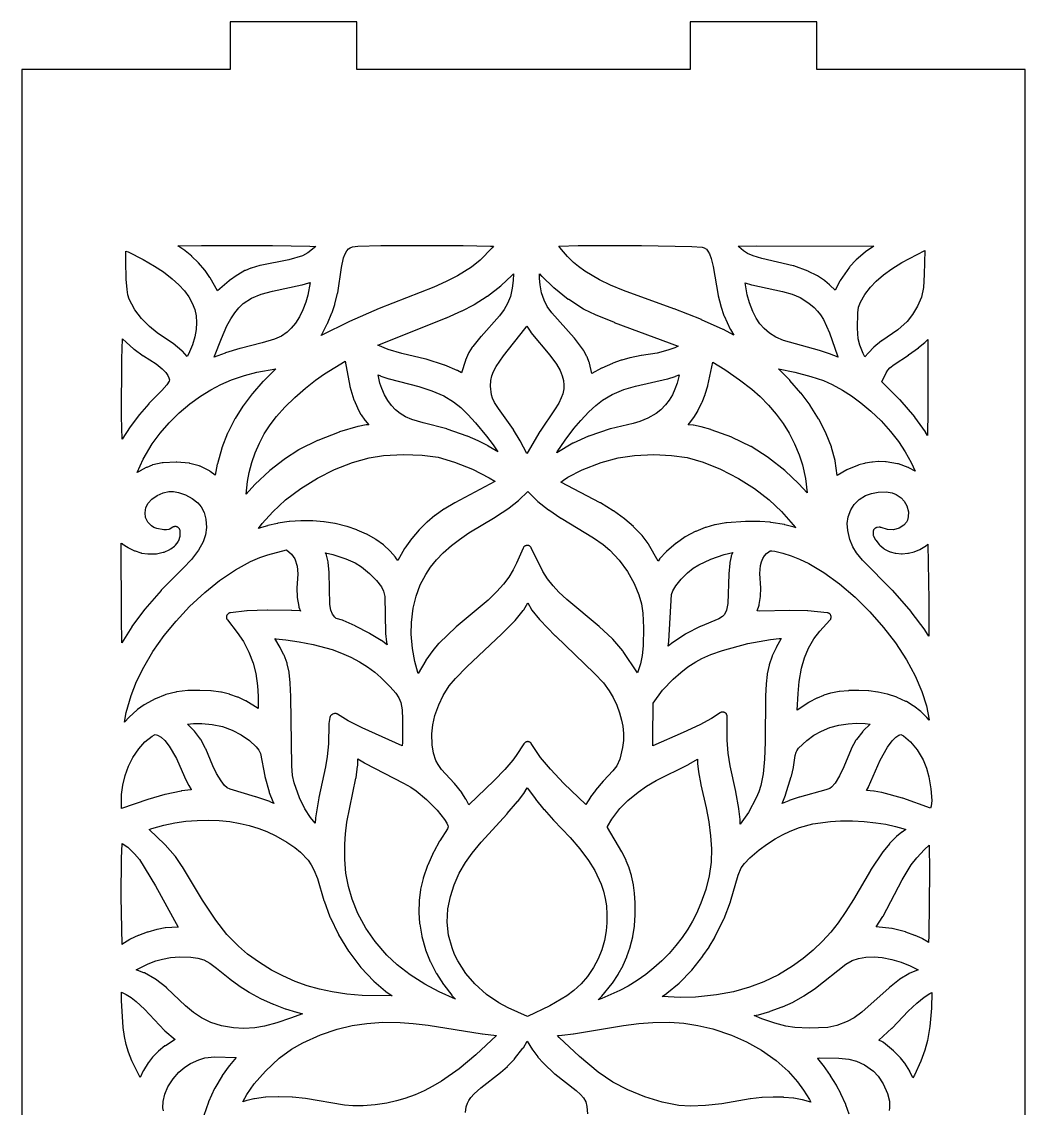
# Model space of a CAD drawing. Header units: millimetres. Extents: x 10 to 410, y 18 to 283.
# Drawn here: x 148 to 211.3, y 214.5 to 283 of the extents above; entities that cross this region are included whole.
import ezdxf

# ---------------------------------------------------------------- set-up
doc = ezdxf.new("R2010")
doc.units = ezdxf.units.MM
doc.layers.add('CUT', color=1, linetype='Continuous')

msp = doc.modelspace()

# ---------------------------------------------------------------- linework, layer by layer
at = {"layer": 'CUT'}
for points in [[(169.134, 283), (161.134, 283), (161.134, 280), (148, 280), (148, 160), (161.134, 160), (161.134, 157), (169.134, 157), (169.134, 160), (190.134, 160), (190.134, 157), (198.134, 157), (198.134, 160), (211.268, 160), (211.268, 280), (198.134, 280), (198.134, 283), (190.134, 283), (190.134, 280), (169.134, 280)], [(158.916, 263.15), (158.758, 262.642), (158.521, 262.057), (158.436, 261.892), (158.126, 262.231), (158.1, 262.256), (157.539, 262.727), (157.516, 262.745), (156.542, 263.404), (156.057, 263.786), (155.544, 264.297), (155.132, 264.847), (154.936, 265.19), (154.783, 265.524), (154.699, 265.795), (154.641, 266.126), (154.59, 266.776), (154.556, 267.918), (154.569, 268.548), (154.709, 268.493), (155.648, 268.018), (156.372, 267.601), (156.939, 267.229), (157.492, 266.805), (157.909, 266.426), (158.256, 266.044), (158.536, 265.657), (158.751, 265.266), (158.904, 264.869), (158.995, 264.462), (159.028, 264.042), (159.002, 263.606)], [(163.81, 268.901), (166.165, 268.862), (166.543, 268.844), (166.446, 268.743), (166.043, 268.439), (165.706, 268.256), (164.846, 268.004), (163.026, 267.636), (163.003, 267.63), (162.471, 267.475), (162.445, 267.466), (162.106, 267.331), (162.071, 267.313), (161.614, 267.051), (161.592, 267.037), (161.108, 266.697), (161.084, 266.678), (160.351, 266.032), (159.884, 266.864), (159.867, 266.891), (159.557, 267.321), (159.542, 267.34), (159.137, 267.81), (159.121, 267.827), (158.733, 268.209), (158.716, 268.224), (158.306, 268.567), (158.281, 268.586), (157.838, 268.88), (159.335, 268.901)], [(170.649, 268.9), (175.824, 268.895), (177.556, 268.863), (177.742, 268.85), (177.657, 268.743), (176.895, 267.971), (176.355, 267.535), (175.481, 266.993), (174.765, 266.626), (173.985, 266.277), (170.545, 264.925), (170.536, 264.921), (168.667, 264.112), (168.656, 264.106), (166.878, 263.236), (166.93, 263.32), (166.94, 263.339), (167.26, 263.965), (167.267, 263.981), (167.558, 264.651), (167.566, 264.671), (167.741, 265.178), (167.748, 265.202), (167.918, 265.894), (167.923, 265.92), (168.159, 267.52), (168.295, 268.124), (168.391, 268.38), (168.493, 268.562), (168.601, 268.683), (168.701, 268.755), (168.863, 268.813), (169.185, 268.856)], [(192.67, 263.627), (192.685, 263.599), (192.895, 263.254), (192.245, 263.594), (192.231, 263.601), (190.866, 264.219), (190.853, 264.224), (189.126, 264.909), (189.118, 264.912), (185.937, 266.062), (185.113, 266.406), (184.422, 266.74), (183.507, 267.286), (183.104, 267.575), (182.795, 267.835), (182.415, 268.206), (182.022, 268.649), (181.871, 268.859), (181.882, 268.86), (183.084, 268.895), (187.079, 268.903), (190.246, 268.838), (190.904, 268.795), (191.033, 268.754), (191.163, 268.658), (191.26, 268.541), (191.355, 268.371), (191.468, 268.069), (191.589, 267.567), (191.901, 265.757), (191.906, 265.735), (192.071, 265.09), (192.077, 265.07), (192.273, 264.487), (192.285, 264.459)], [(194.349, 268.883), (201.717, 268.85), (201.193, 268.491), (201.168, 268.472), (200.61, 267.989), (200.589, 267.969), (200.216, 267.572), (200.191, 267.54), (199.593, 266.684), (199.575, 266.655), (199.273, 266.085), (198.951, 266.404), (198.933, 266.42), (198.637, 266.666), (198.612, 266.685), (198.159, 266.983), (198.131, 266.999), (197.61, 267.263), (197.579, 267.276), (196.667, 267.608), (196.635, 267.617), (194.651, 268.087), (194.108, 268.254), (193.757, 268.397), (193.496, 268.565), (193.209, 268.82), (193.177, 268.863)], [(201.161, 261.871), (201.042, 262.097), (200.833, 262.626), (200.74, 263.024), (200.692, 263.695), (200.704, 264.663), (200.75, 265.012), (200.871, 265.336), (201.152, 265.806), (201.503, 266.268), (201.876, 266.659), (202.321, 267.041), (202.854, 267.424), (203.487, 267.818), (204.941, 268.592), (204.903, 267.08), (204.847, 266.258), (204.72, 265.638), (204.481, 265.079), (204.164, 264.539), (203.813, 264.111), (203.231, 263.592), (202.221, 262.9), (202.201, 262.885), (201.715, 262.483), (201.694, 262.464), (201.397, 262.164), (201.377, 262.141)], [(178.921, 267.029), (178.997, 267.118), (178.977, 266.695), (178.927, 266.217), (178.805, 265.679), (178.63, 265.244), (178.413, 264.867), (178.125, 264.471), (176.956, 263.173), (176.948, 263.162), (176.43, 262.529), (176.408, 262.498), (176.194, 262.147), (176.177, 262.115), (175.983, 261.676), (175.972, 261.646), (175.732, 260.87), (175.72, 260.877), (175.48, 261.013), (175.452, 261.026), (174.683, 261.354), (174.66, 261.363), (173.505, 261.735), (173.483, 261.741), (171.966, 262.097), (171.111, 262.345), (170.445, 262.607), (170.821, 262.769), (174.763, 264.336), (174.774, 264.341), (175.746, 264.778), (175.759, 264.785), (176.499, 265.166), (176.52, 265.179), (177.34, 265.698), (177.362, 265.713), (178.206, 266.366), (178.226, 266.382), (178.899, 267.006)], [(183.645, 261.872), (183.63, 261.905), (183.436, 262.259), (183.415, 262.292), (182.844, 263.057), (182.829, 263.075), (181.413, 264.664), (181.135, 265.063), (180.928, 265.453), (180.767, 265.911), (180.675, 266.411), (180.648, 266.827), (180.648, 267.115), (180.777, 266.959), (180.801, 266.934), (181.516, 266.261), (181.536, 266.244), (182.46, 265.524), (182.482, 265.509), (183.418, 264.91), (183.446, 264.894), (184.143, 264.557), (184.157, 264.55), (185.341, 264.056), (185.351, 264.052), (189.388, 262.547), (189.173, 262.446), (188.742, 262.295), (188.059, 262.119), (187.063, 261.959), (187.051, 261.957), (186.359, 261.813), (186.344, 261.81), (185.823, 261.672), (185.8, 261.665), (185.27, 261.476), (185.252, 261.469), (184.565, 261.168), (184.544, 261.158), (183.94, 260.831), (183.792, 261.49), (183.786, 261.511), (183.779, 261.531)], [(165.914, 265.317), (165.731, 264.833), (165.514, 264.397), (165.267, 264.012), (164.989, 263.679), (164.734, 263.44), (164.378, 263.192), (163.928, 263.001), (163.161, 262.756), (161.771, 262.399), (161.761, 262.397), (160.848, 262.125), (160.831, 262.119), (160.135, 261.864), (160.152, 261.921), (160.585, 263.045), (160.939, 263.829), (161.182, 264.28), (161.431, 264.66), (161.692, 264.976), (161.968, 265.237), (162.479, 265.572), (163.103, 265.832), (163.807, 266.023), (165.654, 266.415), (165.673, 266.42), (166.097, 266.542), (166.118, 266.549), (166.181, 266.573), (166.041, 265.763)], [(193.618, 266.54), (194.009, 266.42), (194.033, 266.414), (195.961, 266.004), (196.567, 265.84), (197.086, 265.619), (197.617, 265.268), (197.954, 264.988), (198.172, 264.767), (198.365, 264.52), (198.544, 264.227), (198.925, 263.384), (199.439, 261.942), (199.465, 261.855), (198.929, 262.067), (198.917, 262.071), (198.302, 262.281), (198.286, 262.286), (196.025, 262.907), (195.537, 263.118), (195.139, 263.373), (194.815, 263.658), (194.54, 263.963), (194.304, 264.316), (194.09, 264.733), (193.881, 265.276), (193.738, 265.786)], [(179.735, 263.659), (179.835, 263.805), (180.088, 263.44), (180.103, 263.42), (181.296, 261.993), (181.716, 261.414), (181.946, 261.01), (182.08, 260.691), (182.159, 260.389), (182.187, 260.096), (182.173, 259.858), (182.109, 259.555), (182.017, 259.296), (181.855, 258.961), (181.593, 258.534), (180.675, 257.2), (180.664, 257.183), (179.866, 255.819), (179.851, 255.796), (179.434, 256.578), (179.426, 256.593), (179.007, 257.277), (178.997, 257.293), (178.052, 258.628), (177.809, 259.013), (177.685, 259.267), (177.615, 259.487), (177.563, 260.027), (177.581, 260.396), (177.635, 260.678), (177.738, 260.962), (177.903, 261.276), (178.374, 261.947), (179.724, 263.644)], [(155.671, 261.942), (156.478, 261.435), (156.859, 261.132), (157.087, 260.891), (157.209, 260.714), (157.281, 260.553), (157.306, 260.428), (157.292, 260.353), (157.147, 260.127), (156.824, 259.755), (156.024, 258.937), (156.012, 258.924), (155.423, 258.237), (155.412, 258.224), (154.852, 257.481), (154.843, 257.468), (154.325, 256.696), (154.3, 258.126), (154.315, 261.755), (154.344, 263.018), (155.075, 262.373), (155.097, 262.356), (155.656, 261.952)], [(203.376, 259.162), (203.363, 259.176), (202.235, 260.316), (202.491, 260.864), (202.601, 261.033), (202.739, 261.187), (202.999, 261.399), (203.902, 261.988), (203.915, 261.998), (204.529, 262.452), (204.543, 262.463), (204.933, 262.793), (204.949, 262.808), (205.123, 262.979), (205.122, 258.506), (205.103, 256.931), (204.985, 257.138), (204.969, 257.163), (204.313, 258.075), (204.298, 258.095)], [(166.659, 256.615), (166.637, 256.605), (165.491, 256.035), (165.463, 256.019), (164.568, 255.435), (164.548, 255.421), (163.645, 254.713), (163.628, 254.697), (162.712, 253.847), (162.693, 253.827), (162.157, 253.223), (162.242, 254.016), (162.346, 254.602), (162.507, 255.212), (162.721, 255.824), (162.985, 256.43), (163.295, 257.019), (163.664, 257.605), (164.058, 258.115), (164.596, 258.714), (165.215, 259.323), (165.887, 259.916), (166.517, 260.417), (167.081, 260.82), (168.381, 261.618), (168.683, 260.037), (168.69, 260.009), (168.941, 259.179), (168.952, 259.148), (169.166, 258.659), (169.178, 258.636), (169.387, 258.256), (169.402, 258.232), (169.632, 257.899), (169.65, 257.875), (169.882, 257.606), (169.753, 257.597), (169.72, 257.593), (169.214, 257.498), (169.187, 257.491), (168.027, 257.15), (168.004, 257.142)], [(160.613, 256.121), (160.333, 255.143), (160.328, 255.121), (160.189, 254.433), (159.878, 254.663), (159.859, 254.676), (159.838, 254.688), (159.246, 254.988), (159.219, 255), (159.191, 255.009), (158.606, 255.165), (158.583, 255.171), (158.558, 255.174), (157.781, 255.242), (157.745, 255.242), (156.912, 255.207), (156.887, 255.205), (156.863, 255.201), (156.273, 255.071), (156.25, 255.065), (156.229, 255.057), (155.877, 254.916), (155.851, 254.904), (155.467, 254.702), (155.441, 254.686), (155.286, 254.582), (155.656, 255.424), (156.22, 256.39), (156.722, 257.077), (157.29, 257.732), (157.918, 258.348), (158.602, 258.921), (159.274, 259.404), (159.919, 259.803), (160.559, 260.144), (161.222, 260.426), (162.039, 260.699), (162.83, 260.905), (164.01, 261.122), (163.213, 260.33), (163.2, 260.317), (162.542, 259.574), (162.528, 259.557), (161.955, 258.798), (161.941, 258.778), (161.449, 257.995), (161.436, 257.972), (160.992, 257.094), (160.981, 257.069), (160.621, 256.146)], [(197.02, 255.708), (197.226, 255.067), (197.413, 254.214), (197.507, 253.313), (196.999, 253.887), (196.98, 253.906), (196.128, 254.699), (196.11, 254.715), (195.072, 255.526), (195.05, 255.542), (193.986, 256.222), (193.958, 256.238), (192.794, 256.802), (192.769, 256.813), (191.471, 257.29), (191.449, 257.297), (190.844, 257.464), (190.826, 257.468), (190.349, 257.566), (190.324, 257.57), (190.013, 257.605), (190.102, 257.706), (190.115, 257.722), (190.351, 258.036), (190.365, 258.057), (190.616, 258.464), (190.629, 258.488), (190.882, 259.003), (190.891, 259.025), (191.082, 259.515), (191.088, 259.534), (191.247, 260.055), (191.253, 260.077), (191.575, 261.55), (192.324, 261.091), (193.259, 260.44), (194.034, 259.837), (194.55, 259.372), (195.083, 258.827), (195.565, 258.262), (195.995, 257.679), (196.374, 257.079), (196.729, 256.402)], [(201.998, 255.276), (201.63, 255.25), (201.604, 255.247), (201.166, 255.175), (201.139, 255.169), (200.78, 255.073), (200.744, 255.061), (200.054, 254.773), (200.018, 254.755), (199.419, 254.396), (199.283, 255.322), (199.276, 255.353), (199.057, 256.171), (199.047, 256.2), (198.724, 257.031), (198.713, 257.057), (198.253, 257.957), (198.241, 257.979), (197.716, 258.81), (197.704, 258.827), (197.139, 259.584), (197.126, 259.599), (196.433, 260.399), (196.421, 260.412), (195.711, 261.131), (196.746, 260.906), (197.753, 260.638), (198.546, 260.38), (199.102, 260.13), (199.744, 259.779), (200.306, 259.423), (200.909, 258.988), (201.54, 258.464), (202.185, 257.845), (202.777, 257.186), (203.267, 256.553), (203.701, 255.897), (204.073, 255.226), (204.325, 254.666), (203.927, 254.891), (203.905, 254.902), (203.882, 254.911), (203.268, 255.128), (203.245, 255.135), (203.222, 255.14), (202.504, 255.261), (202.465, 255.265), (202.024, 255.276)], [(172.196, 258.095), (171.849, 258.305), (171.573, 258.537), (171.316, 258.815), (171.083, 259.135), (170.877, 259.493), (170.701, 259.886), (170.583, 260.229), (170.475, 260.74), (170.614, 260.676), (170.638, 260.666), (171.14, 260.492), (171.162, 260.485), (173.035, 260.007), (173.858, 259.746), (174.612, 259.415), (175.216, 259.046), (175.677, 258.682), (176.135, 258.244), (176.61, 257.719), (177.295, 256.892), (177.714, 256.34), (178.01, 255.892), (177.924, 255.952), (177.907, 255.963), (177.416, 256.255), (177.4, 256.264), (176.782, 256.58), (176.767, 256.587), (176.098, 256.881), (176.079, 256.889), (174.825, 257.333), (174.802, 257.34), (173.299, 257.728), (172.592, 257.94)], [(189.222, 260.655), (189.44, 260.742), (189.423, 260.647), (189.319, 260.223), (189.184, 259.834), (189.017, 259.476), (188.818, 259.148), (188.59, 258.852), (188.282, 258.54), (187.989, 258.308), (187.478, 258.008), (186.964, 257.799), (186.539, 257.677), (185.128, 257.351), (185.102, 257.344), (183.763, 256.892), (183.737, 256.881), (182.775, 256.445), (182.75, 256.432), (181.727, 255.835), (181.758, 255.887), (182.262, 256.629), (182.811, 257.359), (183.24, 257.865), (183.758, 258.412), (184.19, 258.812), (184.611, 259.14), (185.216, 259.505), (185.962, 259.817), (186.699, 260.03), (188.714, 260.498), (188.734, 260.503), (189.202, 260.648)], [(176.428, 254.792), (177.476, 254.261), (177.817, 254.039), (177.83, 254.028), (175.308, 252.688), (175.295, 252.681), (174.634, 252.283), (174.618, 252.272), (174.066, 251.887), (174.048, 251.873), (173.561, 251.472), (173.544, 251.457), (173.071, 251.001), (173.052, 250.981), (172.585, 250.431), (172.572, 250.413), (172.148, 249.825), (172.132, 249.799), (171.706, 249.047), (171.573, 249.238), (171.555, 249.262), (171.23, 249.639), (171.207, 249.663), (170.829, 250.008), (170.804, 250.028), (170.322, 250.376), (170.297, 250.392), (169.762, 250.696), (169.737, 250.709), (169.156, 250.967), (169.133, 250.977), (168.513, 251.189), (168.489, 251.196), (167.763, 251.374), (167.74, 251.379), (167.061, 251.487), (167.04, 251.49), (166.343, 251.547), (166.322, 251.548), (165.615, 251.552), (165.594, 251.551), (164.884, 251.5), (164.862, 251.498), (164.156, 251.391), (164.135, 251.387), (163.517, 251.244), (163.498, 251.239), (162.968, 251.076), (162.953, 251.071), (162.921, 251.059), (163.159, 251.375), (163.827, 252.116), (164.64, 252.861), (165.601, 253.589), (166.637, 254.234), (167.727, 254.782), (168.85, 255.221), (169.911, 255.52), (170.806, 255.662), (172.059, 255.723), (173.25, 255.684), (174.246, 255.554), (175.284, 255.251)], [(187.513, 250.078), (187.491, 250.111), (187.108, 250.611), (187.088, 250.635), (186.579, 251.166), (186.559, 251.185), (186.013, 251.653), (185.995, 251.667), (185.298, 252.171), (185.281, 252.183), (184.478, 252.678), (184.461, 252.688), (181.982, 253.982), (182.146, 254.117), (182.422, 254.298), (183.342, 254.763), (184.526, 255.219), (185.598, 255.513), (186.636, 255.666), (187.845, 255.722), (188.96, 255.673), (189.962, 255.527), (190.953, 255.25), (192.064, 254.802), (193.182, 254.221), (194.19, 253.579), (195.121, 252.864), (195.904, 252.132), (196.791, 251.126), (196.804, 251.108), (196.707, 251.142), (196.688, 251.148), (196.114, 251.304), (196.085, 251.31), (195.22, 251.449), (195.193, 251.452), (194.538, 251.494), (194.524, 251.494), (193.66, 251.505), (193.639, 251.505), (192.423, 251.428), (192.391, 251.424), (191.712, 251.302), (191.684, 251.296), (191.124, 251.135), (191.096, 251.125), (190.49, 250.88), (190.464, 250.867), (189.864, 250.549), (189.836, 250.531), (189.28, 250.145), (189.258, 250.128), (188.651, 249.609), (188.629, 249.588), (188.227, 249.162), (188.213, 249.146), (188.2, 249.13), (188.117, 249.009)], [(155.833, 252.388), (155.974, 252.664), (156.201, 252.916), (156.541, 253.142), (156.921, 253.312), (157.272, 253.391), (157.56, 253.392), (157.878, 253.334), (158.322, 253.18), (158.754, 252.957), (159.094, 252.687), (159.313, 252.424), (159.5, 252.064), (159.609, 251.647), (159.639, 251.126), (159.585, 250.66), (159.443, 250.215), (159.153, 249.693), (158.693, 249.101), (158.183, 248.554), (156.8, 247.167), (156.788, 247.154), (155.755, 245.981), (155.741, 245.963), (154.947, 244.894), (154.933, 244.874), (154.317, 243.867), (154.281, 245.464), (154.278, 250.148), (154.323, 250.114), (154.342, 250.1), (154.711, 249.865), (154.735, 249.851), (155.103, 249.664), (155.123, 249.654), (155.144, 249.647), (155.515, 249.528), (155.537, 249.522), (155.559, 249.517), (155.948, 249.459), (155.972, 249.457), (155.996, 249.456), (156.451, 249.466), (156.477, 249.468), (156.503, 249.472), (156.922, 249.562), (156.95, 249.57), (156.978, 249.581), (157.338, 249.742), (157.367, 249.757), (157.394, 249.775), (157.633, 249.958), (157.653, 249.974), (157.67, 249.992), (157.686, 250.011), (157.855, 250.232), (157.872, 250.258), (157.887, 250.285), (157.898, 250.313), (157.984, 250.569), (157.991, 250.595), (157.996, 250.622), (157.998, 250.649), (157.998, 250.676), (157.982, 250.919), (157.979, 250.947), (157.973, 250.974), (157.965, 251), (157.954, 251.026), (157.94, 251.05), (157.924, 251.072), (157.906, 251.094), (157.886, 251.113), (157.864, 251.13), (157.841, 251.145), (157.816, 251.157), (157.79, 251.167), (157.764, 251.174), (157.736, 251.179), (157.709, 251.181), (157.659, 251.182), (157.633, 251.181), (157.607, 251.178), (157.582, 251.173), (157.558, 251.166), (157.534, 251.156), (157.511, 251.144), (157.489, 251.13), (157.34, 251.022), (157.284, 251), (157.131, 250.971), (156.952, 250.969), (156.519, 251.053), (156.338, 251.128), (156.186, 251.222), (155.95, 251.463), (155.88, 251.578), (155.81, 251.755), (155.772, 252.043)], [(185.244, 244.102), (184.409, 244.878), (184.398, 244.888), (182.368, 246.579), (181.864, 247.056), (181.499, 247.453), (181.155, 247.897), (180.86, 248.36), (180.124, 249.843), (180.11, 249.867), (180.094, 249.89), (180.077, 249.911), (180.056, 249.93), (180.035, 249.947), (180.011, 249.962), (179.987, 249.975), (179.961, 249.984), (179.934, 249.992), (179.907, 249.997), (179.88, 249.999), (179.852, 249.998), (179.825, 249.994), (179.798, 249.988), (179.771, 249.98), (179.746, 249.968), (179.722, 249.954), (179.7, 249.939), (179.679, 249.92), (179.66, 249.9), (179.643, 249.878), (179.628, 249.855), (179.616, 249.83), (179.203, 248.877), (178.99, 248.452), (178.71, 247.998), (178.373, 247.55), (177.962, 247.092), (177.401, 246.551), (175.397, 244.867), (175.386, 244.857), (174.307, 243.846), (174.281, 243.819), (173.926, 243.383), (173.914, 243.368), (173.482, 242.758), (173.47, 242.739), (172.987, 241.927), (172.966, 241.986), (172.775, 242.686), (172.637, 243.498), (172.559, 244.403), (172.568, 245.141), (172.685, 246.033), (172.868, 246.799), (173.127, 247.507), (173.467, 248.168), (173.778, 248.635), (174.143, 249.087), (174.564, 249.525), (175.104, 250.001), (175.589, 250.375), (176.196, 250.791), (177.857, 251.781), (177.868, 251.788), (178.719, 252.351), (178.738, 252.365), (179.315, 252.822), (179.338, 252.842), (179.898, 253.396), (180.526, 252.783), (180.548, 252.764), (181.204, 252.246), (181.222, 252.233), (181.994, 251.719), (182.005, 251.712), (184.045, 250.481), (184.661, 250.056), (185.079, 249.702), (185.663, 249.076), (186.183, 248.361), (186.614, 247.592), (186.911, 246.872), (187.077, 246.31), (187.162, 245.73), (187.194, 244.807), (187.179, 243.674), (187.125, 243.049), (187.02, 242.526), (186.829, 241.97), (185.923, 243.317), (185.902, 243.344), (185.265, 244.08)], [(202.883, 253.311), (203.134, 253.215), (203.435, 253.002), (203.635, 252.783), (203.806, 252.483), (203.903, 252.109), (203.893, 251.791), (203.838, 251.594), (203.777, 251.466), (203.612, 251.268), (203.317, 251.086), (202.958, 250.988), (202.591, 250.99), (202.174, 251.127), (202.145, 251.135), (202.115, 251.139), (202.085, 251.141), (202.056, 251.139), (201.926, 251.125), (201.898, 251.12), (201.871, 251.113), (201.845, 251.103), (201.82, 251.091), (201.797, 251.076), (201.775, 251.059), (201.755, 251.04), (201.736, 251.018), (201.72, 250.996), (201.707, 250.971), (201.695, 250.946), (201.687, 250.919), (201.681, 250.892), (201.678, 250.864), (201.669, 250.736), (201.669, 250.706), (201.672, 250.677), (201.678, 250.647), (201.687, 250.619), (201.699, 250.591), (201.808, 250.375), (201.823, 250.35), (201.84, 250.326), (202.063, 250.047), (202.081, 250.027), (202.101, 250.008), (202.346, 249.801), (202.372, 249.781), (202.4, 249.765), (202.688, 249.618), (202.714, 249.606), (202.742, 249.597), (203.063, 249.509), (203.088, 249.503), (203.114, 249.5), (203.457, 249.471), (203.48, 249.47), (203.504, 249.471), (203.859, 249.501), (203.881, 249.504), (203.903, 249.509), (204.26, 249.597), (204.297, 249.61), (204.576, 249.723), (204.612, 249.74), (204.945, 249.933), (204.974, 249.953), (205.133, 250.075), (205.197, 246.555), (205.186, 244.279), (204.962, 244.643), (204.948, 244.664), (204.083, 245.817), (204.069, 245.834), (202.915, 247.147), (202.904, 247.159), (201.001, 249.077), (200.638, 249.523), (200.402, 249.913), (200.217, 250.375), (200.074, 250.936), (200.043, 251.388), (200.097, 251.803), (200.261, 252.239), (200.489, 252.577), (200.801, 252.881), (201.187, 253.134), (201.565, 253.278), (201.99, 253.361), (202.497, 253.373)], [(161.609, 240.441), (161.124, 240.61), (161.097, 240.618), (160.589, 240.74), (160.561, 240.745), (159.938, 240.829), (159.913, 240.832), (159.228, 240.862), (159.209, 240.863), (158.49, 240.845), (158.465, 240.843), (157.76, 240.762), (157.725, 240.756), (157.089, 240.597), (157.052, 240.585), (156.435, 240.337), (156.406, 240.323), (155.758, 239.97), (155.729, 239.952), (155.302, 239.647), (155.278, 239.628), (154.776, 239.177), (154.757, 239.158), (154.497, 238.874), (154.483, 238.858), (154.475, 238.847), (154.589, 239.474), (154.902, 240.542), (155.241, 241.416), (155.694, 242.331), (156.275, 243.302), (156.988, 244.313), (157.729, 245.222), (158.582, 246.137), (159.542, 247.029), (160.475, 247.777), (161.483, 248.458), (162.427, 248.977), (163.004, 249.232), (163.509, 249.413), (164.699, 249.713), (164.998, 249.453), (165.12, 249.306), (165.215, 249.142), (165.358, 248.691), (165.401, 248.204), (165.347, 247.309), (165.346, 247.282), (165.364, 246.758), (165.369, 246.72), (165.467, 246.157), (165.472, 246.133), (165.479, 246.111), (165.567, 245.863), (165.551, 245.865), (165.022, 245.901), (165.005, 245.902), (163.492, 245.918), (163.478, 245.918), (162.205, 245.87), (162.183, 245.869), (161.153, 245.75), (161.126, 245.745), (161.1, 245.738), (161.075, 245.729), (161.05, 245.717), (161.028, 245.703), (161.006, 245.686), (160.986, 245.668), (160.968, 245.648), (160.952, 245.626), (160.938, 245.603), (160.927, 245.578), (160.917, 245.553), (160.911, 245.527), (160.907, 245.5), (160.905, 245.473), (160.906, 245.446), (160.91, 245.419), (160.916, 245.393), (160.925, 245.367), (160.936, 245.343), (160.95, 245.319), (160.966, 245.297), (161.59, 244.511), (161.975, 243.934), (162.319, 243.275), (162.583, 242.584), (162.754, 241.925), (162.869, 241.154), (162.905, 240.487), (162.906, 239.714), (162.137, 240.194), (162.107, 240.21), (161.635, 240.43)], [(167.612, 249.418), (168.429, 249.158), (169.028, 248.906), (169.429, 248.642), (169.926, 248.229), (170.369, 247.783), (170.674, 247.388), (170.812, 247.109), (170.887, 246.786), (170.941, 244.462), (170.942, 244.441), (170.997, 243.9), (171.001, 243.872), (171.03, 243.734), (170.675, 243.998), (170.652, 244.014), (169.918, 244.455), (169.903, 244.463), (169.036, 244.915), (169.021, 244.922), (168.255, 245.267), (168.219, 245.28), (167.828, 245.394), (167.739, 245.471), (167.599, 245.663), (167.491, 245.923), (167.431, 246.282), (167.373, 248.291), (167.372, 248.305), (167.322, 248.929), (167.316, 248.969), (167.223, 249.372), (167.214, 249.403), (167.202, 249.432), (167.157, 249.525)], [(192.299, 245.645), (192.18, 245.52), (191.948, 245.373), (190.788, 244.895), (190.766, 244.885), (189.87, 244.423), (189.842, 244.407), (188.991, 243.838), (188.972, 243.825), (188.756, 243.653), (188.786, 243.945), (188.787, 243.957), (188.961, 246.907), (189.04, 247.132), (189.234, 247.445), (189.575, 247.866), (189.98, 248.271), (190.334, 248.555), (190.679, 248.765), (191.454, 249.123), (192.279, 249.416), (192.822, 249.543), (192.736, 249.341), (192.727, 249.317), (192.721, 249.293), (192.638, 248.925), (192.632, 248.888), (192.57, 248.201), (192.569, 248.185), (192.506, 246.332), (192.427, 245.912)], [(197.612, 248.852), (198.562, 248.289), (199.562, 247.567), (200.537, 246.737), (201.468, 245.817), (202.336, 244.829), (203.079, 243.855), (203.774, 242.792), (204.323, 241.784), (204.755, 240.787), (205.041, 239.879), (205.202, 239.006), (205.205, 238.975), (205.066, 239.15), (205.044, 239.175), (204.707, 239.512), (204.68, 239.536), (204.236, 239.876), (204.208, 239.895), (203.774, 240.152), (203.746, 240.167), (203.201, 240.412), (203.172, 240.423), (202.581, 240.615), (202.555, 240.622), (202.004, 240.744), (201.98, 240.748), (201.402, 240.825), (201.379, 240.827), (200.778, 240.857), (200.757, 240.857), (200.139, 240.844), (200.118, 240.842), (199.558, 240.788), (199.532, 240.785), (199.018, 240.685), (198.991, 240.678), (198.575, 240.553), (198.55, 240.545), (198.146, 240.379), (198.121, 240.368), (197.65, 240.12), (197.624, 240.105), (196.885, 239.61), (196.945, 240.659), (197.02, 241.424), (197.166, 242.253), (197.353, 242.917), (197.596, 243.511), (197.934, 244.102), (198.311, 244.596), (198.953, 245.286), (198.971, 245.307), (198.986, 245.329), (199, 245.353), (199.011, 245.377), (199.019, 245.403), (199.025, 245.43), (199.028, 245.457), (199.029, 245.484), (199.026, 245.511), (199.022, 245.538), (199.015, 245.564), (199.005, 245.589), (198.993, 245.613), (198.979, 245.636), (198.962, 245.658), (198.944, 245.678), (198.923, 245.696), (198.901, 245.711), (198.878, 245.725), (198.853, 245.736), (198.827, 245.745), (198.801, 245.752), (198.774, 245.755), (197.558, 245.867), (197.536, 245.868), (196.41, 245.885), (196.403, 245.885), (194.532, 245.862), (194.369, 245.872), (194.484, 246.221), (194.49, 246.244), (194.495, 246.268), (194.571, 246.779), (194.573, 246.811), (194.587, 247.276), (194.587, 247.301), (194.534, 248.217), (194.582, 248.724), (194.642, 248.958), (194.726, 249.162), (194.831, 249.333), (194.959, 249.478), (195.096, 249.591), (195.19, 249.645), (195.28, 249.657), (195.484, 249.63), (195.993, 249.512), (196.505, 249.347), (197.026, 249.137)], [(185.891, 238.601), (185.934, 238.151), (185.931, 237.702), (185.883, 237.251), (185.715, 236.523), (185.516, 236.098), (185.269, 235.78), (184.676, 235.163), (184.663, 235.149), (184.179, 234.576), (184.167, 234.56), (183.866, 234.146), (183.853, 234.126), (183.571, 233.661), (182.183, 234.999), (181.328, 235.895), (180.706, 236.633), (180.127, 237.505), (180.11, 237.527), (180.092, 237.548), (180.071, 237.566), (180.049, 237.583), (180.025, 237.597), (180, 237.609), (179.973, 237.618), (179.946, 237.625), (179.919, 237.629), (179.891, 237.63), (179.863, 237.628), (179.836, 237.624), (179.809, 237.617), (179.783, 237.607), (179.758, 237.594), (179.734, 237.58), (179.712, 237.563), (179.692, 237.544), (179.674, 237.523), (179.657, 237.5), (179.179, 236.75), (178.971, 236.472), (178.45, 235.87), (177.791, 235.178), (176.193, 233.65), (176.023, 233.985), (176.008, 234.011), (175.755, 234.402), (175.739, 234.425), (175.276, 235.002), (175.263, 235.017), (174.463, 235.883), (174.246, 236.192), (174.112, 236.446), (173.96, 236.9), (173.879, 237.432), (173.861, 238.123), (173.918, 238.698), (174.05, 239.283), (174.287, 239.946), (174.578, 240.542), (174.949, 241.141), (175.353, 241.606), (176.066, 242.34), (178.278, 244.43), (178.285, 244.437), (179.085, 245.247), (179.103, 245.267), (179.62, 245.901), (179.633, 245.919), (179.645, 245.938), (179.898, 246.376), (180.132, 245.964), (180.144, 245.944), (180.158, 245.926), (180.648, 245.318), (180.666, 245.298), (181.634, 244.306), (181.641, 244.299), (184.119, 241.932), (184.671, 241.336), (185.045, 240.837), (185.28, 240.416), (185.509, 239.924), (185.688, 239.449), (185.818, 238.987)], [(167.141, 236.044), (166.728, 234.115), (166.725, 234.099), (166.529, 232.82), (166.527, 232.804), (166.498, 232.491), (166.215, 232.845), (165.854, 233.398), (165.518, 234.092), (165.172, 235.03), (165.077, 235.491), (165.028, 236.105), (164.97, 240.459), (164.97, 240.469), (164.929, 241.317), (164.928, 241.334), (164.856, 241.988), (164.851, 242.017), (164.739, 242.538), (164.728, 242.576), (164.546, 243.07), (164.532, 243.102), (164.303, 243.542), (164.295, 243.558), (163.957, 244.12), (164.03, 244.119), (164.652, 244.056), (165.491, 243.924), (166.367, 243.749), (167.566, 243.429), (168.16, 243.206), (168.743, 242.945), (169.287, 242.657), (169.792, 242.342), (170.259, 241.999), (170.635, 241.679), (171.232, 241.092), (171.585, 240.692), (171.779, 240.393), (171.899, 240.088), (171.977, 239.642), (172.01, 239.027), (172.011, 237.574), (171.994, 237.361), (169.467, 238.494), (168.578, 238.942), (167.917, 239.36), (167.894, 239.373), (167.869, 239.384), (167.844, 239.392), (167.818, 239.398), (167.792, 239.402), (167.765, 239.403), (167.738, 239.402), (167.712, 239.398), (167.686, 239.391), (167.661, 239.382), (167.598, 239.356), (167.572, 239.344), (167.548, 239.33), (167.525, 239.313), (167.505, 239.294), (167.486, 239.272), (167.469, 239.249), (167.455, 239.225), (167.443, 239.199), (167.434, 239.172), (167.428, 239.144), (167.364, 238.767), (167.361, 238.746), (167.36, 238.725), (167.335, 237.501), (167.256, 236.701)], [(195.112, 242.447), (194.998, 241.895), (194.994, 241.869), (194.929, 241.273), (194.927, 241.256), (194.889, 240.52), (194.889, 240.508), (194.861, 237.601), (194.823, 236.52), (194.736, 235.602), (194.588, 234.864), (194.463, 234.467), (194.306, 234.084), (193.816, 233.168), (193.294, 232.432), (193.293, 232.696), (193.291, 232.726), (193.215, 233.398), (193.212, 233.415), (193.027, 234.47), (193.024, 234.481), (192.672, 236.108), (192.544, 236.895), (192.476, 237.725), (192.47, 239.218), (192.468, 239.246), (192.464, 239.273), (192.457, 239.3), (192.448, 239.326), (192.436, 239.35), (192.422, 239.374), (192.405, 239.396), (192.386, 239.416), (192.366, 239.435), (192.344, 239.451), (192.32, 239.465), (192.295, 239.476), (192.269, 239.486), (192.242, 239.492), (192.215, 239.496), (192.187, 239.497), (192.16, 239.495), (192.132, 239.491), (192.106, 239.484), (192.08, 239.475), (192.055, 239.463), (192.032, 239.448), (191.494, 239.082), (190.745, 238.689), (189.706, 238.202), (187.793, 237.356), (187.781, 237.852), (187.811, 240.058), (188.403, 240.876), (189.071, 241.572), (189.558, 241.996), (190.001, 242.336), (190.496, 242.666), (190.88, 242.875), (191.436, 243.113), (192.179, 243.374), (193.774, 243.809), (195.216, 244.071), (195.743, 244.12), (195.874, 244.121), (195.56, 243.553), (195.553, 243.538), (195.319, 243.048), (195.307, 243.019), (195.121, 242.481)], [(163.647, 233.85), (162.756, 234.155), (162.745, 234.159), (161.14, 234.633), (160.958, 234.728), (160.793, 234.876), (160.566, 235.159), (160.287, 235.62), (160.05, 236.115), (159.602, 237.179), (159.591, 237.202), (159.294, 237.758), (159.282, 237.777), (159.27, 237.796), (158.89, 238.293), (158.866, 238.32), (158.455, 238.732), (158.833, 238.773), (159.351, 238.783), (160.016, 238.72), (160.662, 238.576), (161.276, 238.357), (161.845, 238.066), (162.358, 237.707), (162.789, 237.308), (162.954, 237.102), (163.049, 236.893), (163.319, 235.452), (163.325, 235.428), (163.597, 234.463), (163.607, 234.435), (163.839, 233.851), (163.848, 233.831), (163.892, 233.742), (163.67, 233.841)], [(201.487, 238.733), (201.048, 238.305), (201.024, 238.279), (200.619, 237.771), (200.603, 237.75), (200.59, 237.728), (200.297, 237.179), (200.286, 237.155), (199.825, 236.05), (199.556, 235.477), (199.285, 235.02), (199.055, 234.757), (198.945, 234.683), (198.7, 234.59), (197.036, 234.137), (197.019, 234.132), (196.373, 233.911), (196.359, 233.906), (195.934, 233.734), (196.148, 234.264), (196.155, 234.286), (196.517, 235.44), (196.522, 235.459), (196.65, 235.998), (196.655, 236.022), (196.763, 236.755), (196.815, 236.958), (196.863, 237.061), (196.975, 237.214), (197.494, 237.707), (197.933, 238.03), (198.419, 238.299), (198.947, 238.512), (199.51, 238.666), (200.101, 238.76), (200.631, 238.789), (201.175, 238.768)], [(156.552, 238.048), (156.787, 237.915), (157.013, 237.708), (157.297, 237.353), (157.755, 236.565), (158.255, 235.414), (158.26, 235.403), (158.517, 234.879), (158.528, 234.858), (158.68, 234.604), (158.68, 234.603), (158.071, 234.522), (158.048, 234.518), (157.049, 234.298), (157.03, 234.293), (155.955, 233.977), (155.945, 233.974), (154.295, 233.421), (154.284, 233.528), (154.297, 234.305), (154.369, 234.878), (154.515, 235.5), (154.726, 236.085), (155, 236.629), (155.375, 237.179), (155.769, 237.614), (156.216, 237.975), (156.368, 238.061), (156.413, 238.075)], [(205.368, 233.919), (205.339, 233.569), (205.293, 233.428), (203.552, 234.063), (203.528, 234.07), (202.225, 234.419), (202.199, 234.424), (201.736, 234.502), (201.718, 234.505), (201.261, 234.55), (201.266, 234.558), (201.38, 234.759), (201.393, 234.785), (202.122, 236.453), (202.592, 237.291), (202.886, 237.685), (203.117, 237.919), (203.303, 238.045), (203.415, 238.075), (203.467, 238.063), (203.592, 237.995), (204.034, 237.609), (204.447, 237.106), (204.825, 236.485), (205.047, 235.953), (205.193, 235.413), (205.315, 234.659)], [(174.314, 221.853), (173.405, 222.344), (172.48, 222.939), (171.664, 223.569), (171.028, 224.176), (170.285, 225.043), (169.7, 225.88), (169.194, 226.803), (168.828, 227.699), (168.596, 228.503), (168.44, 229.337), (168.361, 230.203), (168.362, 231.178), (168.409, 231.823), (168.504, 232.563), (169.073, 235.337), (169.076, 235.355), (169.178, 236.094), (169.181, 236.123), (169.195, 236.543), (169.617, 236.291), (169.632, 236.283), (172.071, 235.016), (172.527, 234.756), (172.865, 234.525), (173.517, 233.983), (174.185, 233.309), (174.652, 232.73), (174.8, 232.499), (174.873, 232.34), (174.882, 232.26), (174.839, 232.142), (174.35, 231.387), (174.338, 231.367), (173.972, 230.686), (173.963, 230.668), (173.594, 229.839), (173.586, 229.818), (173.309, 229.034), (173.3, 229.002), (173.15, 228.335), (173.145, 228.308), (173.059, 227.61), (173.057, 227.583), (173.037, 226.885), (173.038, 226.858), (173.085, 226.163), (173.088, 226.135), (173.216, 225.377), (173.223, 225.348), (173.452, 224.533), (173.462, 224.505), (173.754, 223.773), (173.765, 223.748), (174.134, 223.034), (174.147, 223.011), (174.593, 222.318), (174.608, 222.297), (175.106, 221.659), (175.124, 221.638), (175.345, 221.406)], [(185.241, 222.411), (185.595, 222.945), (185.608, 222.966), (185.911, 223.524), (185.921, 223.545), (186.146, 224.06), (186.155, 224.082), (186.359, 224.684), (186.366, 224.708), (186.519, 225.334), (186.523, 225.358), (186.625, 226.01), (186.627, 226.032), (186.678, 226.711), (186.679, 226.732), (186.679, 227.443), (186.679, 227.461), (186.638, 228.072), (186.636, 228.091), (186.567, 228.594), (186.564, 228.615), (186.445, 229.163), (186.439, 229.186), (186.297, 229.649), (186.29, 229.669), (186.111, 230.123), (186.102, 230.144), (185.851, 230.659), (185.839, 230.68), (184.921, 232.213), (184.939, 232.287), (185.2, 232.753), (185.711, 233.409), (186.217, 233.923), (186.857, 234.451), (187.395, 234.822), (187.994, 235.179), (190.038, 236.199), (190.055, 236.209), (190.609, 236.536), (190.61, 236.265), (190.611, 236.236), (190.663, 235.74), (190.666, 235.721), (190.807, 234.922), (190.81, 234.907), (191.145, 233.464), (191.314, 232.585), (191.432, 231.7), (191.482, 230.878), (191.458, 230.038), (191.342, 229.17), (191.13, 228.314), (190.82, 227.442), (190.54, 226.803), (190.286, 226.307), (189.999, 225.822), (189.639, 225.291), (189.242, 224.778), (188.811, 224.286), (188.348, 223.817), (187.856, 223.374), (187.337, 222.96), (186.793, 222.576), (186.228, 222.226), (185.715, 221.947), (184.563, 221.444), (184.331, 221.367), (184.547, 221.578), (184.566, 221.599), (185.222, 222.386)], [(184.565, 224.508), (184.335, 223.94), (184.048, 223.4), (183.665, 222.837), (183.265, 222.37), (182.815, 221.945), (182.362, 221.609), (181.303, 220.986), (179.893, 220.315), (178.676, 220.86), (178.084, 221.175), (177.302, 221.704), (176.568, 222.357), (175.994, 223.028), (175.491, 223.814), (175.294, 224.218), (175.129, 224.633), (174.913, 225.437), (174.825, 226.255), (174.869, 227.086), (175.022, 227.872), (175.254, 228.613), (175.582, 229.338), (175.983, 230.018), (176.4, 230.608), (176.956, 231.298), (178.598, 233.085), (178.603, 233.091), (179.259, 233.852), (179.269, 233.864), (179.638, 234.345), (179.653, 234.366), (179.875, 234.72), (180.384, 234.024), (180.393, 234.013), (180.923, 233.361), (180.931, 233.352), (181.519, 232.69), (181.525, 232.683), (182.574, 231.583), (183.187, 230.869), (183.735, 230.137), (184.131, 229.5), (184.53, 228.647), (184.677, 228.203), (184.786, 227.748), (184.857, 227.282), (184.895, 226.736), (184.891, 226.202), (184.848, 225.715), (184.736, 225.101)], [(162.335, 232.349), (162.947, 232.161), (163.462, 231.96), (164.014, 231.695), (164.71, 231.297), (165.22, 230.955), (165.585, 230.66), (166.052, 230.161), (166.251, 229.875), (166.424, 229.559), (166.649, 229.012), (167.052, 227.621), (167.058, 227.602), (167.429, 226.596), (167.44, 226.572), (167.965, 225.474), (167.978, 225.45), (168.6, 224.422), (168.616, 224.398), (169.371, 223.402), (169.391, 223.379), (170.178, 222.548), (170.2, 222.527), (170.942, 221.9), (170.963, 221.883), (171.355, 221.612), (169.465, 221.638), (168.496, 221.721), (167.572, 221.857), (166.764, 222.029), (165.989, 222.248), (165.242, 222.516), (164.452, 222.864), (163.749, 223.237), (162.999, 223.703), (162.244, 224.246), (161.656, 224.733), (160.932, 225.474), (160.227, 226.388), (159.4, 227.647), (158.132, 229.74), (158.123, 229.755), (157.685, 230.386), (157.667, 230.41), (157.043, 231.131), (157.025, 231.15), (156.039, 232.096), (156.196, 232.155), (156.958, 232.366), (157.655, 232.51), (158.356, 232.611), (159.058, 232.67), (159.754, 232.686), (160.441, 232.66), (161.115, 232.591), (161.772, 232.481)], [(192.285, 226.481), (192.681, 227.535), (192.689, 227.557), (193.16, 229.212), (193.365, 229.677), (193.562, 229.953), (193.911, 230.307), (194.484, 230.811), (195.008, 231.199), (195.505, 231.51), (195.965, 231.757), (196.454, 231.982), (197.044, 232.212), (197.882, 232.447), (198.985, 232.598), (199.621, 232.632), (200.366, 232.634), (201.117, 232.596), (201.856, 232.52), (202.486, 232.42), (203.078, 232.29), (203.555, 232.153), (203.731, 232.09), (203.503, 231.931), (203.485, 231.917), (203.157, 231.647), (203.135, 231.627), (202.717, 231.201), (202.7, 231.182), (202.312, 230.707), (202.297, 230.687), (201.513, 229.534), (201.503, 229.517), (200.433, 227.676), (199.96, 226.915), (199.464, 226.202), (199.006, 225.628), (198.476, 225.051), (197.886, 224.492), (197.257, 223.963), (196.594, 223.478), (195.711, 222.94), (194.787, 222.49), (193.888, 222.15), (192.87, 221.867), (191.799, 221.667), (190.474, 221.529), (189.52, 221.507), (188.382, 221.568), (188.658, 221.755), (188.68, 221.772), (189.441, 222.411), (189.462, 222.431), (190.224, 223.216), (190.242, 223.237), (190.937, 224.111), (190.95, 224.128), (191.331, 224.688), (191.339, 224.701), (191.69, 225.284), (191.701, 225.303), (192.274, 226.455)], [(154.682, 230.976), (155.119, 230.569), (155.424, 230.206), (156.429, 228.551), (157.868, 225.948), (157.067, 225.893), (157.035, 225.889), (156.549, 225.799), (156.525, 225.793), (155.94, 225.633), (155.918, 225.625), (155.355, 225.42), (155.332, 225.41), (154.836, 225.175), (154.807, 225.159), (154.469, 224.948), (154.436, 224.924), (154.337, 224.839), (154.278, 227.85), (154.296, 230.266), (154.342, 231.213)], [(203.746, 225.626), (203.719, 225.635), (202.882, 225.844), (202.845, 225.85), (201.872, 225.961), (202.291, 226.61), (202.304, 226.63), (203.517, 228.911), (204.078, 229.871), (204.43, 230.315), (204.917, 230.833), (205.215, 231.097), (205.234, 229.468), (205.191, 225.412), (205.166, 224.973), (205.158, 224.979), (205.139, 224.992), (204.786, 225.202), (204.761, 225.215), (204.331, 225.413), (204.309, 225.423)], [(160.289, 223.362), (161.123, 222.675), (161.135, 222.666), (161.683, 222.26), (161.699, 222.249), (162.346, 221.835), (162.363, 221.825), (163.045, 221.452), (163.063, 221.443), (163.851, 221.083), (163.869, 221.075), (164.615, 220.794), (164.631, 220.789), (165.325, 220.576), (165.336, 220.573), (165.711, 220.474), (164.94, 220.198), (164.075, 219.917), (163.301, 219.703), (162.694, 219.601), (162.011, 219.559), (161.341, 219.596), (160.593, 219.73), (159.926, 219.934), (159.339, 220.215), (158.822, 220.566), (158.328, 220.984), (157.158, 222.09), (157.14, 222.106), (156.433, 222.664), (156.414, 222.678), (156.395, 222.69), (155.737, 223.053), (155.701, 223.07), (155.209, 223.257), (155.964, 223.628), (156.464, 223.814), (156.882, 223.928), (157.373, 224.016), (157.959, 224.059), (158.666, 224.044), (159.101, 223.986), (159.476, 223.869), (159.853, 223.671)], [(197.312, 221.603), (198.024, 222.073), (198.043, 222.087), (199.956, 223.598), (200.362, 223.829), (200.762, 223.97), (201.212, 224.041), (201.74, 224.058), (202.239, 224.019), (202.845, 223.908), (203.45, 223.735), (204.017, 223.511), (204.508, 223.251), (204.514, 223.247), (203.956, 223.018), (203.936, 223.009), (203.917, 222.998), (203.359, 222.659), (203.328, 222.637), (202.701, 222.126), (202.691, 222.118), (200.97, 220.582), (200.48, 220.225), (200.047, 219.984), (199.393, 219.733), (198.828, 219.624), (197.637, 219.568), (196.738, 219.606), (196.167, 219.696), (195.48, 219.879), (194.658, 220.169), (194.176, 220.361), (194.432, 220.42), (194.445, 220.423), (195.173, 220.628), (195.192, 220.634), (195.948, 220.91), (195.969, 220.918), (196.628, 221.221), (196.647, 221.231), (197.294, 221.592)], [(156.266, 217.769), (156.239, 217.74), (155.984, 217.406), (155.968, 217.383), (155.673, 216.906), (155.656, 216.874), (155.471, 216.466), (154.943, 217.511), (154.728, 218.056), (154.582, 218.541), (154.473, 219.054), (154.393, 219.62), (154.286, 221.306), (154.285, 221.739), (154.297, 221.841), (154.595, 221.698), (154.895, 221.507), (155.214, 221.259), (155.738, 220.766), (156.996, 219.426), (157.02, 219.403), (157.666, 218.857), (157.055, 218.469), (157.029, 218.449), (156.626, 218.122), (156.607, 218.105)], [(204.186, 216.443), (204, 216.843), (203.984, 216.872), (203.677, 217.368), (203.656, 217.397), (203.402, 217.708), (203.384, 217.728), (202.989, 218.129), (202.967, 218.149), (202.333, 218.671), (202.312, 218.686), (202.29, 218.7), (202.267, 218.711), (202.034, 218.813), (202.863, 219.566), (202.877, 219.58), (203.893, 220.643), (204.441, 221.155), (204.903, 221.523), (205.244, 221.749), (205.373, 221.811), (205.346, 220.825), (205.253, 219.68), (205.108, 218.804), (204.943, 218.196), (204.684, 217.502), (204.281, 216.62)], [(165.714, 218.653), (166.834, 219.156), (167.894, 219.515), (168.842, 219.739), (169.751, 219.875), (170.776, 219.943), (171.863, 219.933), (172.681, 219.877), (173.63, 219.77), (177.035, 219.219), (177.048, 219.217), (177.936, 219.114), (176.631, 217.894), (175.588, 217.018), (174.469, 216.23), (173.922, 215.908), (173.369, 215.625), (172.807, 215.379), (172.161, 215.142), (171.63, 214.984), (171.025, 214.854), (170.28, 214.744), (169.535, 214.682), (168.864, 214.674), (168.35, 214.725), (165.899, 215.138), (165.88, 215.14), (165.075, 215.218), (165.058, 215.219), (164.201, 215.248), (164.181, 215.248), (163.389, 215.216), (163.364, 215.214), (162.665, 215.121), (162.636, 215.116), (162.216, 215.016), (162.193, 215.009), (161.93, 214.922), (162.183, 215.389), (162.654, 216.059), (163.367, 216.865), (164.24, 217.672), (165.011, 218.249)], [(193.693, 218.719), (194.644, 218.189), (195.568, 217.537), (196.313, 216.871), (196.905, 216.192), (197.29, 215.662), (197.661, 215.087), (197.758, 214.908), (197.228, 215.052), (197.206, 215.058), (196.675, 215.155), (196.65, 215.158), (196.053, 215.213), (196.033, 215.214), (195.383, 215.227), (195.366, 215.227), (194.679, 215.197), (194.663, 215.196), (193.953, 215.124), (193.934, 215.122), (192.137, 214.813), (191.113, 214.69), (190.166, 214.647), (189.421, 214.708), (188.381, 214.908), (187.277, 215.238), (186.212, 215.677), (185.274, 216.178), (184.348, 216.804), (183.158, 217.791), (181.886, 218.981), (181.773, 219.107), (182.054, 219.127), (182.072, 219.129), (182.774, 219.225), (182.782, 219.226), (185.944, 219.751), (186.899, 219.867), (187.784, 219.933), (188.832, 219.944), (189.745, 219.882), (190.627, 219.748), (191.57, 219.523), (192.754, 219.13)]]:
    msp.add_lwpolyline(points, close=True, dxfattribs=at)
for points in [[(175.987, 214.255), (176.022, 214.614), (176.093, 214.839), (176.181, 215.016), (176.304, 215.198), (176.517, 215.441), (176.942, 215.821), (178.176, 216.77), (178.194, 216.785), (178.616, 217.166), (178.629, 217.179), (179.058, 217.623), (179.077, 217.644), (179.602, 218.311), (179.624, 218.343), (179.859, 218.745), (180.195, 218.201), (180.212, 218.176), (180.528, 217.768), (180.541, 217.753), (180.895, 217.357), (180.913, 217.339), (181.595, 216.703), (181.614, 216.687), (182.963, 215.635), (183.231, 215.388), (183.409, 215.183), (183.558, 214.92), (183.632, 214.632), (183.665, 214.171)], [(156.942, 214.359), (156.898, 214.559), (156.908, 214.956), (157.012, 215.422), (157.211, 215.884), (157.54, 216.386), (157.912, 216.793), (158.29, 217.108), (158.644, 217.336), (159.162, 217.582), (159.541, 217.704), (160.153, 217.759), (161.513, 217.728), (161.09, 217.22), (161.077, 217.202), (160.644, 216.593), (160.63, 216.571), (160.173, 215.784), (160.161, 215.76), (159.779, 214.933), (159.769, 214.908), (159.472, 214.064)], [(200.167, 214.158), (199.954, 214.738), (199.947, 214.755), (199.648, 215.429), (199.639, 215.446), (199.368, 215.96), (199.36, 215.974), (198.991, 216.579), (198.982, 216.593), (198.549, 217.216), (198.536, 217.233), (198.187, 217.66), (198.162, 217.687), (198.159, 217.69), (198.305, 217.701), (199.51, 217.688), (200.137, 217.624), (200.631, 217.499), (201.131, 217.259), (201.692, 216.859), (201.986, 216.539), (202.302, 216.057), (202.577, 215.457), (202.707, 214.968), (202.713, 214.558), (202.679, 214.386)]]:
    msp.add_lwpolyline(points, dxfattribs=at)

doc.saveas('drawing.dxf')
